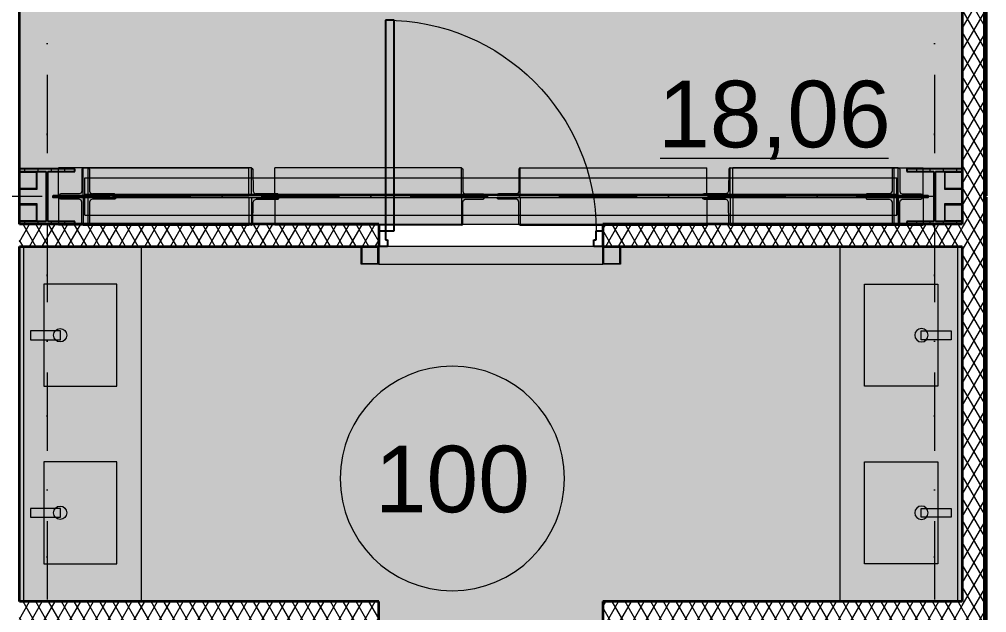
# Model space of a CAD drawing. Header units: millimetres. Extents: x -10605 to 104127, y -15987 to 52426.
# Drawn here: x 93875 to 98235, y 16125 to 18799 of the extents above; entities that cross this region are included whole.
import ezdxf
from ezdxf.enums import TextEntityAlignment as Align

# ---------------------------------------------------------------- set-up
doc = ezdxf.new("R2010")
doc.units = ezdxf.units.MM
doc.header["$MEASUREMENT"] = 0
doc.linetypes.add('Dot & Dashed', pattern=[670.277762, 352.777767, -176.388884, 0, -141.111112])
doc.linetypes.add('Крупный пунктир', pattern=[634.99999, 0, -634.99999])
for name, color, linetype in [('Двери Archicad', 7, 'Continuous'), ('Зоны', 7, 'Continuous'), ('Металлический каркас здания', 7, 'Continuous'), ('Оси', 7, 'Continuous'), ('Стены', 7, 'Continuous'), ('Фасадные панели', 7, 'Continuous')]:
    doc.layers.add(name, color=color, linetype=linetype)
for name, color, linetype, lineweight in [('Двери Archicad_Ном._пера__3', 7, 'Continuous', 0), ('Двери Archicad_Ном._пера__97', 7, 'Continuous', 35), ('Двери Archicad_Ном._пера__98', 7, 'Continuous', 25), ('Металлический каркас здания_Ном._пера__98', 7, 'Continuous', 25), ('Металлический каркас здания_Ном._пера__99', 7, 'Continuous', 15), ('Оси_Ном._пера__200', 7, 'Continuous', 0), ('Паспорта Зон Archicad_Ном._пера__100', 7, 'Continuous', 9), ('Сантехника_Ном._пера__100', 7, 'Continuous', 9), ('Стены _Ном._пера__97', 7, 'Continuous', 35), ('Фасадные панели_Ном._пера__200', 7, 'Continuous', 0), ('Фасадные панели_Ном._пера__97', 7, 'Continuous', 35)]:
    doc.layers.add(name, color=color, linetype=linetype, lineweight=lineweight)
for name, color, linetype, lineweight, true_color in [('Зоны_Ном._пера__2', 7, 'Continuous', 0, 0xc2747474), ('Зоны_Ном._пера__4', 7, 'Continuous', 20, 0xc2029d21), ('Металлический каркас здания_Ном._пера__51', 7, 'Continuous', 20, 0xc2002000), ('Металлический каркас здания_Ном._пера__53', 7, 'Continuous', 0, 0xc2006200)]:
    doc.layers.add(name, color=color, linetype=linetype, lineweight=lineweight, true_color=true_color)
doc.styles.add('РЎР“Р•РќР•Р\xa0РР\xa0_РЎРўРР›Р¬_1', font='arial.ttf')
pattern_1 = [(90, (0, 0), (-60, 0), [])]
pattern_2 = [(60, (0, 0), (-43.30127, 25), []), (120, (0, 0), (43.30127, 25), [])]

# ---------------------------------------------------------------- blocks, each defined once
blk = doc.blocks.new('Колонна SHS ГК 27')
at = {"layer": 'Металлический каркас здания_Ном._пера__99', "linetype": 'Continuous', "lineweight": 0, "true_color": 0xffffff}
h = blk.add_hatch(dxfattribs=at)
h.set_pattern_fill('Barabбs_tйglakц_бllу', style=0, pattern_type=2)
h.set_pattern_definition(pattern_1)
h.paths.add_polyline_path([(-40, -40), (40, -40), (40, 40), (-40, 40)])
h.paths.add_polyline_path([(-36.4, -36.4), (-36.4, 36.4), (36.4, 36.4), (36.4, -36.4)], flags=0)
at = {"layer": 'Металлический каркас здания_Ном._пера__99', "color": 7, "linetype": 'Continuous', "lineweight": 15}
for p, q in [((40, 40), (-40, 40)), ((-40, 40), (-40, -40)), ((-36.4, -36.4), (-36.4, 36.4)), ((-36.4, 36.4), (36.4, 36.4)), ((36.4, 36.4), (36.4, -36.4)), ((40, -40), (40, 40)), ((-40, -40), (40, -40)), ((36.4, -36.4), (-36.4, -36.4))]:
    blk.add_line(p, q, dxfattribs=at)
blk = doc.blocks.new('Труба Квадратного Сечения ГК SHS 27_5')
at = {"layer": 'Металлический каркас здания_Ном._пера__99', "color": 7, "linetype": 'Continuous', "lineweight": 15}
for p, q in [((505, 40), (0, 40)), ((0, 40), (0, 0)), ((0, 0), (0, -40)), ((1010, 40), (505, 40)), ((1010, 0), (1010, 40)), ((1010, -40), (1010, 0)), ((0, -40), (505, -40)), ((505, -40), (1010, -40))]:
    blk.add_line(p, q, dxfattribs=at)
blk = doc.blocks.new('СУ Ж_100_30', base_point=(94607.4, 17471.7))
at = {"layer": 'Зоны_Ном._пера__4', "linetype": 'Continuous', "lineweight": 0, "true_color": 0x002708}
blk.add_hatch(color=98, dxfattribs=at).paths.add_polyline_path([(93875, 16175), (95495, 16175), (95495, 16075), (93875, 16075), (93875, 11875), (98125, 11875), (98125, 16075), (96505, 16075), (96505, 16175), (98125, 16175), (98125, 17775), (93875, 17775)])
at = {"layer": 'Паспорта Зон Archicad_Ном._пера__100', "color": 7, "linetype": 'Continuous', "lineweight": 9}
blk.add_line((96604.2, 12040), (97633.7, 12040), dxfattribs=at)
for start, end in [(0, 180), (180, 0)]:
    blk.add_arc((95826.6, 16729.7), 505.7, start, end, dxfattribs=at)
at = {"layer": 'Паспорта Зон Archicad_Ном._пера__100', "color": 7, "lineweight": 9, "style": 'РЎР“Р•РќР•Р\xa0РР\xa0_РЎРўРР›Р¬_1'}
for tag, p in [('ROOM_NUMBER', (95826.6, 16727.2)), ('ROOM_AREA', (97118.9, 12239.4))]:
    blk.add_attdef(tag, text='', height=300, dxfattribs=at).set_placement(p, align=Align.MIDDLE_CENTER)
blk = doc.blocks.new('Тамбур_93_47', base_point=(96005.6, 20109.5))
at = {"layer": 'Зоны_Ном._пера__2', "linetype": 'Continuous', "lineweight": 0, "true_color": 0x1d1d1d}
blk.add_hatch(color=250, dxfattribs=at).paths.add_polyline_path([(93875, 17875), (98125, 17875), (98125, 22125), (93875, 22125)])
at = {"layer": 'Паспорта Зон Archicad_Ном._пера__100', "color": 7, "linetype": 'Continuous', "lineweight": 9}
blk.add_line((96763.4, 18172.5), (97793, 18172.5), dxfattribs=at)
for start, end in [(0, 180), (180, 0)]:
    blk.add_arc((95551.8, 20109.5), 505.7, start, end, dxfattribs=at)
at = {"layer": 'Паспорта Зон Archicad_Ном._пера__100', "color": 7, "lineweight": 9, "style": 'РЎР“Р•РќР•Р\xa0РР\xa0_РЎРўРР›Р¬_1'}
for tag, p in [('ROOM_NUMBER', (95551.8, 20106.9)), ('ROOM_AREA', (97278.2, 18371.9))]:
    blk.add_attdef(tag, text='', height=300, dxfattribs=at).set_placement(p, align=Align.MIDDLE_CENTER)
blk = doc.blocks.new('Перекрытие_65', base_point=(97719.2, 18004))
at = {"layer": 'Металлический каркас здания_Ном._пера__98', "color": 7, "linetype": 'Continuous', "lineweight": 25, "flags": 128}
blk.add_lwpolyline([(97719.2, 18004), (97969.2, 18004), (97969.2, 17996), (97719.2, 17996)], close=True, dxfattribs=at)
blk = doc.blocks.new('Перекрытие_66', base_point=(94028, 18004))
at = {"layer": 'Металлический каркас здания_Ном._пера__98', "color": 7, "linetype": 'Continuous', "lineweight": 25, "flags": 128}
blk.add_lwpolyline([(94028, 18004), (94278, 18004), (94278, 17996), (94028, 17996)], close=True, dxfattribs=at)
blk = doc.blocks.new('Стена_18', base_point=(93825, 28175))
at = {"layer": 'Стены _Ном._пера__97', "color": 7, "linetype": 'Continuous', "lineweight": 35, "flags": 128}
for points in [[(93875, 17875), (93875, 18850)], [(93875, 16175), (93875, 17775)]]:
    blk.add_lwpolyline(points, dxfattribs=at)
blk = doc.blocks.new('Однопольная Дверь 27')
at = {"layer": 'Двери Archicad_Ном._пера__3', "color": 7, "linetype": 'Continuous', "lineweight": 0}
blk.add_arc((475, 0), 950, 90, 180, dxfattribs=at)
at = {"layer": 'Двери Archicad_Ном._пера__97', "color": 7, "linetype": 'Continuous', "lineweight": 35}
for p, q in [((-505, 30), (-505, 0)), ((-505, 0), (-505, -70)), ((-505, 0), (-505, -70)), ((505, 30), (505, 0)), ((505, 0), (505, -70)), ((505, 0), (505, -70))]:
    blk.add_line(p, q, dxfattribs=at)
at = {"layer": 'Двери Archicad_Ном._пера__98', "color": 7, "linetype": 'Continuous', "lineweight": 25}
for p, q in [((435, 0), (435, 950)), ((435, 950), (475, 950)), ((475, 950), (475, 0)), ((-475, 0), (-505, 0)), ((-505, 0), (-505, -70)), ((-475, -40), (-475, 0)), ((475, 0), (435, 0)), ((505, 0), (475, 0)), ((475, 0), (475, -40)), ((505, -70), (505, 0)), ((-465, -40), (-475, -40)), ((-465, -70), (-465, -40)), ((475, -40), (465, -40)), ((465, -40), (465, -70)), ((-505, -70), (-465, -70)), ((465, -70), (505, -70))]:
    blk.add_line(p, q, dxfattribs=at)
blk = doc.blocks.new('Стена_20', base_point=(98125, 17825))
at = {"layer": 'Стены', "linetype": 'Continuous', "lineweight": 0, "true_color": 0x000000}
h = blk.add_hatch(dxfattribs=at)
h.set_pattern_fill('Batt_Insulation__3_', color=18, style=0, pattern_type=2)
h.set_pattern_definition(pattern_2)
h.paths.add_polyline_path([(93875, 17875), (93875, 17775), (95495, 17775), (95495, 17875)])
h = blk.add_hatch(dxfattribs=at)
h.set_pattern_fill('Batt_Insulation__3_', color=18, style=0, pattern_type=2)
h.set_pattern_definition(pattern_2)
h.paths.add_polyline_path([(98125, 17875), (96505, 17875), (96505, 17775), (98125, 17775)])
at = {"layer": 'Стены _Ном._пера__97', "color": 7, "linetype": 'Continuous', "lineweight": 35}
for p, q in [((95495, 17875), (95495, 17845)), ((95495, 17845), (95495, 17775)), ((96505, 17875), (96505, 17845)), ((96505, 17845), (96505, 17775))]:
    blk.add_line(p, q, dxfattribs=at)
at = {"layer": 'Стены _Ном._пера__97', "color": 7, "linetype": 'Continuous', "lineweight": 35, "flags": 128}
for points in [[(95495, 17875), (93875, 17875)], [(98125, 17875), (96505, 17875)], [(93875, 17775), (95495, 17775)], [(96505, 17775), (98125, 17775)]]:
    blk.add_lwpolyline(points, dxfattribs=at)
at = {"layer": 'Двери Archicad', "color": 7, "linetype": 'Continuous', "lineweight": 50, "xscale": -1, "zscale": 1000}
blk.add_blockref('Однопольная Дверь 27', (96000, 17845), dxfattribs=at)
blk = doc.blocks.new('Стена_139', base_point=(95495, 16125))
at = {"layer": 'Стены', "linetype": 'Continuous', "lineweight": 0, "true_color": 0x000000}
h = blk.add_hatch(dxfattribs=at)
h.set_pattern_fill('Batt_Insulation__3_', color=18, style=0, pattern_type=2)
h.set_pattern_definition(pattern_2)
h.paths.add_polyline_path([(95495, 16175), (93875, 16175), (93875, 16075), (95495, 16075)])
at = {"layer": 'Стены _Ном._пера__97', "color": 7, "linetype": 'Continuous', "lineweight": 35, "flags": 128}
for points in [[(95495, 16175), (93875, 16175)], [(95495, 16075), (95495, 16175)], [(93875, 16075), (95495, 16075)]]:
    blk.add_lwpolyline(points, dxfattribs=at)
blk = doc.blocks.new('Стена_140', base_point=(98125, 16125))
at = {"layer": 'Стены', "linetype": 'Continuous', "lineweight": 0, "true_color": 0x000000}
h = blk.add_hatch(dxfattribs=at)
h.set_pattern_fill('Batt_Insulation__3_', color=18, style=0, pattern_type=2)
h.set_pattern_definition(pattern_2)
h.paths.add_polyline_path([(98125, 16175), (96505, 16175), (96505, 16075), (98125, 16075)])
at = {"layer": 'Стены _Ном._пера__97', "color": 7, "linetype": 'Continuous', "lineweight": 35, "flags": 128}
for points in [[(98125, 16175), (96505, 16175)], [(96505, 16175), (96505, 16075)], [(96505, 16075), (98125, 16075)]]:
    blk.add_lwpolyline(points, dxfattribs=at)
blk = doc.blocks.new('Стена_297', base_point=(98225, 17997.5))
at = {"layer": 'Фасадные панели_Ном._пера__200', "color": 7, "linetype": 'Continuous', "lineweight": 0, "flags": 128}
for points in [[(98225, 17997.5), (98225, 12002.5)], [(98235, 17997.5), (98225, 17997.5)], [(98235, 12002.5), (98235, 17997.5)], [(98225, 12002.5), (98235, 12002.5)]]:
    blk.add_lwpolyline(points, dxfattribs=at)
blk = doc.blocks.new('Стена_298', base_point=(98225, 17997.5))
at = {"layer": 'Фасадные панели', "linetype": 'Continuous', "lineweight": 0, "true_color": 0xffffff}
blk.add_hatch(color=7, dxfattribs=at).paths.add_polyline_path([(98225, 17997.5), (98225, 12002.5), (98235, 12002.5), (98235, 17997.5)])
at = {"layer": 'Фасадные панели_Ном._пера__97', "color": 7, "linetype": 'Continuous', "lineweight": 35, "flags": 128}
for points in [[(98225, 17997.5), (98225, 12002.5)], [(98235, 17997.5), (98225, 17997.5)], [(98235, 12002.5), (98235, 17997.5)], [(98225, 12002.5), (98235, 12002.5)]]:
    blk.add_lwpolyline(points, dxfattribs=at)
blk = doc.blocks.new('Стена_305', base_point=(98225, 18002.5))
at = {"layer": 'Фасадные панели', "linetype": 'Continuous', "lineweight": 0, "true_color": 0xffffff}
blk.add_hatch(color=7, dxfattribs=at).paths.add_polyline_path([(98235, 18002.5), (98235, 18850), (98225, 18850), (98225, 18002.5)])
at = {"layer": 'Фасадные панели_Ном._пера__97', "color": 7, "linetype": 'Continuous', "lineweight": 35, "flags": 128}
for points in [[(98235, 18850), (98225, 18850)], [(98225, 18850), (98225, 18002.5)], [(98235, 18002.5), (98235, 18850)], [(98225, 18002.5), (98235, 18002.5)]]:
    blk.add_lwpolyline(points, dxfattribs=at)
blk = doc.blocks.new('Стена_306', base_point=(98225, 18002.5))
at = {"layer": 'Фасадные панели_Ном._пера__200', "color": 7, "linetype": 'Continuous', "lineweight": 0, "flags": 128}
for points in [[(98235, 18850), (98225, 18850)], [(98225, 18850), (98225, 18002.5)], [(98235, 18002.5), (98235, 18850)], [(98225, 18002.5), (98235, 18002.5)]]:
    blk.add_lwpolyline(points, dxfattribs=at)
blk = doc.blocks.new('Колонна Универсальная 27')
at = {"layer": 'Металлический каркас здания_Ном._пера__98', "linetype": 'Continuous', "lineweight": 0, "true_color": 0xffffff}
h = blk.add_hatch(dxfattribs=at)
h.set_pattern_fill('Barabбs_tйglakц_бllу', style=0, pattern_type=2)
h.set_pattern_definition(pattern_1)
h.paths.add_polyline_path([(-125, -125), (125, -125), (125, -113), (4, -113), (4, 113), (125, 113), (125, 125), (-125, 125), (-125, 113), (-4, 113), (-4, -113), (-125, -113)])
at = {"layer": 'Металлический каркас здания_Ном._пера__98', "color": 7, "linetype": 'Continuous', "lineweight": 25}
for p, q in [((125, 125), (-125, 125)), ((-125, 125), (-125, 113)), ((-125, 113), (-4, 113)), ((-4, 113), (-4, -113)), ((4, -113), (4, 113)), ((4, 113), (125, 113)), ((125, 113), (125, 125)), ((-4, -113), (-125, -113)), ((-125, -113), (-125, -125)), ((-125, -125), (125, -125)), ((125, -113), (4, -113)), ((125, -125), (125, -113))]:
    blk.add_line(p, q, dxfattribs=at)
blk = doc.blocks.new('Панель с Несколькими Умывальниками 27')
at = {"layer": 'Сантехника_Ном._пера__100', "color": 7, "linetype": 'Continuous', "lineweight": 9}
for p, q in [((-800, 0), (800, 0)), ((-800, -550), (-800, 0)), ((800, -550), (800, 0)), ((-800, -20), (800, -20)), ((-170, -110), (-630, -110)), ((-630, -110), (-630, -440)), ((-170, -440), (-170, -110)), ((630, -110), (170, -110)), ((170, -110), (170, -440)), ((630, -440), (630, -110)), ((-630, -440), (-170, -440)), ((170, -440), (630, -440)), ((-800, -550), (800, -550))]:
    blk.add_line(p, q, dxfattribs=at)
at = {"layer": 'Сантехника_Ном._пера__100', "color": 7, "linetype": 'Continuous', "lineweight": 9, "flags": 128}
for points in [[(-420, -185), (-380, -185), (-380, -50), (-420, -50)], [(380, -185), (420, -185), (420, -50), (380, -50)]]:
    blk.add_lwpolyline(points, close=True, dxfattribs=at)
at = {"layer": 'Сантехника_Ном._пера__100', "color": 7, "linetype": 'Continuous', "lineweight": 9}
for centre in [(-400, -183.90845), (400, -183.90845)]:
    blk.add_circle(centre, 30, dxfattribs=at)
blk = doc.blocks.new('Стандартный Маркер Сетки')
at = {"layer": 'Оси_Ном._пера__200', "color": 7, "linetype": 'Dot & Dashed', "lineweight": 0}
for q in [(107805.4, 0), (0, 0)]:
    blk.add_line((0, 0), q, dxfattribs=at)
at = {"layer": 'Оси_Ном._пера__200', "color": 7, "lineweight": 0, "style": 'РЎР“Р•РќР•Р\xa0РР\xa0_РЎРўРР›Р¬_1'}
blk.add_attdef('AC_MarkerText_1', text='', height=300, dxfattribs=at).set_placement((108205.4, 150), align=Align.TOP_CENTER)
blk = doc.blocks.new('Двутавp К 26020-83 27_4')
at = {"layer": 'Металлический каркас здания_Ном._пера__98', "color": 7, "linetype": 'Крупный пунктир', "lineweight": 25}
blk.add_line((0, 0), (39750, 0), dxfattribs=at)
blk = doc.blocks.new('Морф_351')
at = {"layer": 'Металлический каркас здания_Ном._пера__99', "color": 7, "linetype": 'Continuous', "lineweight": 15, "flags": 128}
for points in [[(94170.3, 18082.4), (94170.3, 18083.9), (94170.3, 18084)], [(94170.3, 18084), (97830.2, 18084)], [(94170.3, 18008.5), (94170.3, 18020.9), (94170.3, 18078.5), (94170.3, 18082.4)], [(94170.3, 18013.2), (94170.3, 18020.9), (94170.3, 18082)], [(97830.2, 18082.4), (97830.2, 18084)], [(97830.2, 18013.2), (97830.2, 18021), (97830.2, 18078.5), (97830.2, 18082.4)], [(94170.3, 18010), (94170.3, 18013.2)], [(97830.2, 18010), (94170.3, 18010)], [(94170.3, 18008.4), (94170.3, 18010)], [(94170.3, 18010), (94170.3, 18004.4)], [(94170.3, 18004), (94170.3, 18004.4), (94170.3, 18008.4)], [(97830.2, 18010), (97830.2, 18013.2)], [(97830.2, 18008.4), (97830.2, 18010)], [(97830.2, 18004), (97830.2, 18004.5), (97830.2, 18008.4)], [(97830.2, 18004), (94170.3, 18004)]]:
    blk.add_lwpolyline(points, dxfattribs=at)
blk = doc.blocks.new('Морф_352')
at = {"layer": 'Металлический каркас здания_Ном._пера__99', "color": 7, "linetype": 'Continuous', "lineweight": 15, "flags": 128}
for points in [[(96127.6, 18127.1), (96126, 18122.5), (96126, 18025), (96122.8, 18015.8)], [(96132.6, 18129), (96131.4, 18129), (96127.6, 18127.1)], [(96132.6, 18004), (96132.6, 18129)], [(96132.6, 18129), (96973.2, 18129)], [(96973.2, 18004), (96973.2, 18129)], [(96030.7, 18010.1), (96029.1, 18005.5), (96029.1, 18004)], [(96122.8, 18015.8), (96115.2, 18012), (96034.5, 18012), (96030.7, 18010.1)], [(96029.1, 18004), (96132.6, 18004)], [(96132.6, 18004), (96973.2, 18004)]]:
    blk.add_lwpolyline(points, dxfattribs=at)
blk = doc.blocks.new('Морф_353')
at = {"layer": 'Металлический каркас здания_Ном._пера__99', "color": 7, "linetype": 'Continuous', "lineweight": 15, "flags": 128}
for points in [[(97090.2, 18004), (97090.2, 18129)], [(97836.7, 18129), (97090.2, 18129)], [(97836.7, 18129), (97838, 18129), (97841.9, 18127.1)], [(97836.7, 18004), (97836.7, 18129)], [(97841.9, 18127.1), (97843.6, 18122.5), (97843.6, 18025), (97846.8, 18015.8)], [(97846.8, 18015.8), (97854.7, 18012), (97938.3, 18012), (97942.3, 18010.1)], [(97942.3, 18010.1), (97943.9, 18005.5), (97943.9, 18004)], [(97836.7, 18004), (97090.2, 18004)], [(97943.9, 18004), (97836.7, 18004)]]:
    blk.add_lwpolyline(points, dxfattribs=at)
blk = doc.blocks.new('Морф_354')
at = {"layer": 'Металлический каркас здания_Ном._пера__53', "linetype": 'Continuous', "lineweight": 0, "true_color": 0x006200}
blk.add_hatch(color=98, dxfattribs=at).paths.add_polyline_path([(97816.6, 18004), (97816.6, 18129), (97815.3, 18129), (97815.1, 18129), (97814.6, 18128.7), (97810.7, 18127.1), (97810.4, 18126.4), (97808.8, 18122.5), (97808.8, 18039.8), (97808.5, 18025), (97805.2, 18017.2), (97804.6, 18015.8), (97803.1, 18015.2), (97795.2, 18012), (97711.7, 18012), (97696.1, 18012), (97695.4, 18011.7), (97691.4, 18010.1), (97691.4, 18009.4), (97689.7, 18005.5), (97689.8, 18005.3), (97689.8, 18004)])
at = {"layer": 'Металлический каркас здания_Ном._пера__51', "color": 98, "linetype": 'Continuous', "lineweight": 20, "true_color": 0x002000}
for p, q in [((97816.6, 18129), (97816.6, 18004)), ((97816.6, 18004), (97689.8, 18004))]:
    blk.add_line(p, q, dxfattribs=at)
at = {"layer": 'Металлический каркас здания_Ном._пера__51', "color": 98, "linetype": 'Continuous', "lineweight": 20, "true_color": 0x002000, "flags": 128}
for points in [[(97810.7, 18127.1), (97810.4, 18126.4), (97808.8, 18122.5), (97808.8, 18039.8), (97808.5, 18025), (97805.2, 18017.2), (97804.6, 18015.8)], [(97816.6, 18129), (97815.3, 18129), (97815.1, 18129), (97814.6, 18128.7), (97810.7, 18127.1)], [(97691.4, 18010.1), (97691.4, 18009.4), (97689.7, 18005.5)], [(97804.6, 18015.8), (97803.1, 18015.2), (97795.2, 18012), (97711.7, 18012), (97696.1, 18012), (97695.4, 18011.7), (97691.4, 18010.1)], [(97689.7, 18005.5), (97689.8, 18005.3), (97689.8, 18004)]]:
    blk.add_lwpolyline(points, dxfattribs=at)
at = {"layer": 'Металлический каркас здания_Ном._пера__99', "color": 7, "linetype": 'Continuous', "lineweight": 15, "flags": 128}
for points in [[(97074.9, 18127.1), (97072.9, 18122.5), (97071.1, 18024.9), (97067.2, 18015.8)], [(97078.8, 18129), (97077.8, 18128.9), (97074.9, 18127.1)], [(97078.8, 18004), (97078.8, 18129)], [(97078.8, 18129), (97816.6, 18129)], [(97816.6, 18129), (97948.8, 18129)], [(97948.8, 18004), (97948.8, 18129)], [(96955.6, 18010.1), (96955.2, 18005.4), (96955.6, 18004)], [(97067.2, 18015.8), (97058, 18011.9), (96960.2, 18012), (96955.6, 18010.1)], [(96960.2, 18012), (97058.2, 18012)], [(97696.1, 18012), (97795.3, 18012)], [(96955.6, 18004), (97078.8, 18004)], [(97078.8, 18004), (97816.6, 18004)], [(97816.6, 18004), (97948.8, 18004)]]:
    blk.add_lwpolyline(points, dxfattribs=at)
blk = doc.blocks.new('Морф_355')
at = {"layer": 'Металлический каркас здания_Ном._пера__99', "color": 7, "linetype": 'Continuous', "lineweight": 15, "flags": 128}
for points in [[(96029.1, 17996), (96132.6, 17996)], [(96030.7, 17989.9), (96029.1, 17994.5), (96029.1, 17996)], [(96122.8, 17984.2), (96115.2, 17988), (96034.5, 17988), (96030.7, 17989.9)], [(96127.6, 17872.9), (96126, 17877.5), (96126, 17975), (96122.8, 17984.2)], [(96132.6, 17996), (96973.2, 17996)], [(96132.6, 17996), (96132.6, 17871)], [(96973.2, 17996), (96973.2, 17871)], [(96132.6, 17871), (96131.4, 17871), (96127.6, 17872.9)], [(96132.6, 17871), (96973.2, 17871)]]:
    blk.add_lwpolyline(points, dxfattribs=at)
blk = doc.blocks.new('Морф_356')
at = {"layer": 'Металлический каркас здания_Ном._пера__99', "color": 7, "linetype": 'Continuous', "lineweight": 15, "flags": 128}
for points in [[(97836.7, 17996), (97090.2, 17996)], [(97090.2, 17996), (97090.2, 17871)], [(97943.9, 17996), (97836.7, 17996)], [(97836.7, 17996), (97836.7, 17871)], [(97841.9, 17872.9), (97843.6, 17877.5), (97843.6, 17975), (97846.8, 17984.2)], [(97846.8, 17984.2), (97854.7, 17988), (97938.3, 17988), (97942.3, 17989.9)], [(97942.3, 17989.9), (97943.9, 17994.5), (97943.9, 17996)], [(97836.7, 17871), (97090.2, 17871)], [(97836.7, 17871), (97838, 17871), (97841.9, 17872.9)]]:
    blk.add_lwpolyline(points, dxfattribs=at)
blk = doc.blocks.new('Морф_357')
at = {"layer": 'Металлический каркас здания_Ном._пера__53', "linetype": 'Continuous', "lineweight": 0, "true_color": 0x006200}
blk.add_hatch(color=98, dxfattribs=at).paths.add_polyline_path([(97816.6, 17996), (97689.8, 17996), (97689.8, 17994.7), (97689.7, 17994.5), (97691.4, 17990.6), (97691.4, 17989.9), (97695.4, 17988.3), (97696.1, 17988), (97711.7, 17988), (97795.2, 17988), (97803.1, 17984.8), (97804.6, 17984.2), (97805.2, 17982.8), (97808.5, 17975), (97808.8, 17960.2), (97808.8, 17877.5), (97810.4, 17873.6), (97810.7, 17872.9), (97814.6, 17871.3), (97815.1, 17871), (97815.3, 17871), (97816.6, 17871)])
at = {"layer": 'Металлический каркас здания_Ном._пера__51', "color": 98, "linetype": 'Continuous', "lineweight": 20, "true_color": 0x002000}
for q in [(97689.8, 17996), (97816.6, 17871)]:
    blk.add_line((97816.6, 17996), q, dxfattribs=at)
at = {"layer": 'Металлический каркас здания_Ном._пера__51', "color": 98, "linetype": 'Continuous', "lineweight": 20, "true_color": 0x002000, "flags": 128}
for points in [[(97689.8, 17996), (97689.8, 17994.7), (97689.7, 17994.5)], [(97689.7, 17994.5), (97691.4, 17990.6), (97691.4, 17989.9)], [(97691.4, 17989.9), (97695.4, 17988.3), (97696.1, 17988), (97711.7, 17988), (97795.2, 17988), (97803.1, 17984.8), (97804.6, 17984.2)], [(97804.6, 17984.2), (97805.2, 17982.8), (97808.5, 17975), (97808.8, 17960.2), (97808.8, 17877.5), (97810.4, 17873.6), (97810.7, 17872.9)], [(97810.7, 17872.9), (97814.6, 17871.3), (97815.1, 17871), (97815.3, 17871), (97816.6, 17871)]]:
    blk.add_lwpolyline(points, dxfattribs=at)
at = {"layer": 'Металлический каркас здания_Ном._пера__99', "color": 7, "linetype": 'Continuous', "lineweight": 15, "flags": 128}
for points in [[(96955.6, 17989.9), (96955.2, 17994.6), (96955.6, 17996)], [(96955.6, 17996), (97078.8, 17996)], [(97067.2, 17984.2), (97058, 17988.1), (96960.2, 17988), (96955.6, 17989.9)], [(96960.2, 17988), (97058.2, 17988)], [(97074.9, 17872.9), (97072.9, 17877.5), (97071.1, 17975.1), (97067.2, 17984.2)], [(97078.8, 17996), (97816.6, 17996)], [(97078.8, 17996), (97078.8, 17871)], [(97696.1, 17988), (97795.3, 17988)], [(97816.6, 17996), (97948.8, 17996)], [(97948.8, 17996), (97948.8, 17871)], [(97078.8, 17871), (97077.8, 17871.1), (97074.9, 17872.9)], [(97078.8, 17871), (97816.6, 17871)], [(97816.6, 17871), (97948.8, 17871)]]:
    blk.add_lwpolyline(points, dxfattribs=at)
blk = doc.blocks.new('Морф_358')
at = {"layer": 'Металлический каркас здания_Ном._пера__99', "color": 7, "linetype": 'Continuous', "lineweight": 15, "flags": 128}
for points in [[(95026.8, 18004), (95026.8, 18129)], [(95867.4, 18129), (95026.8, 18129)], [(95867.4, 18004), (95867.4, 18129)], [(95867.4, 18129), (95868.6, 18129), (95872.4, 18127.1)], [(95872.4, 18127.1), (95874, 18122.5), (95874, 18025), (95877.2, 18015.8)], [(95877.2, 18015.8), (95884.8, 18012), (95965.5, 18012), (95969.3, 18010.1)], [(95969.3, 18010.1), (95970.9, 18005.5), (95970.9, 18004)], [(95867.4, 18004), (95026.8, 18004)], [(95970.9, 18004), (95867.4, 18004)]]:
    blk.add_lwpolyline(points, dxfattribs=at)
blk = doc.blocks.new('Морф_359')
at = {"layer": 'Металлический каркас здания_Ном._пера__99', "color": 7, "linetype": 'Continuous', "lineweight": 15, "flags": 128}
for points in [[(94158.1, 18127.1), (94156.4, 18122.5), (94156.4, 18025), (94153.2, 18015.8)], [(94163.3, 18129), (94162, 18129), (94158.1, 18127.1)], [(94163.3, 18004), (94163.3, 18129)], [(94163.3, 18129), (94909.8, 18129)], [(94909.8, 18004), (94909.8, 18129)], [(94057.7, 18010.1), (94056.1, 18005.5), (94056.1, 18004)], [(94153.2, 18015.8), (94145.3, 18012), (94061.7, 18012), (94057.7, 18010.1)], [(94056.1, 18004), (94163.3, 18004)], [(94163.3, 18004), (94909.8, 18004)]]:
    blk.add_lwpolyline(points, dxfattribs=at)
blk = doc.blocks.new('Морф_360')
at = {"layer": 'Металлический каркас здания_Ном._пера__53', "linetype": 'Continuous', "lineweight": 0, "true_color": 0x006200}
blk.add_hatch(color=98, dxfattribs=at).paths.add_polyline_path([(94183.4, 18004), (94310.2, 18004), (94310.2, 18005.3), (94310.3, 18005.5), (94308.6, 18009.4), (94308.6, 18010.1), (94304.6, 18011.7), (94303.9, 18012), (94288.3, 18012), (94204.8, 18012), (94196.9, 18015.2), (94195.4, 18015.8), (94194.8, 18017.2), (94191.5, 18025), (94191.2, 18039.9), (94191.2, 18122.5), (94189.6, 18126.4), (94189.3, 18127.1), (94185.4, 18128.7), (94184.9, 18129), (94184.7, 18129), (94183.4, 18129)])
at = {"layer": 'Металлический каркас здания_Ном._пера__51', "color": 98, "linetype": 'Continuous', "lineweight": 20, "true_color": 0x002000}
for p in [(94183.4, 18129), (94310.2, 18004)]:
    blk.add_line(p, (94183.4, 18004), dxfattribs=at)
at = {"layer": 'Металлический каркас здания_Ном._пера__51', "color": 98, "linetype": 'Continuous', "lineweight": 20, "true_color": 0x002000, "flags": 128}
for points in [[(94189.3, 18127.1), (94185.4, 18128.7), (94184.9, 18129), (94184.7, 18129), (94183.4, 18129)], [(94189.3, 18127.1), (94189.6, 18126.4), (94191.2, 18122.5), (94191.2, 18039.9), (94191.5, 18025), (94194.8, 18017.2), (94195.4, 18015.8)], [(94195.4, 18015.8), (94196.9, 18015.2), (94204.8, 18012), (94288.3, 18012), (94303.9, 18012), (94304.6, 18011.7), (94308.6, 18010.1)], [(94308.6, 18010.1), (94308.6, 18009.4), (94310.3, 18005.5)], [(94310.3, 18005.5), (94310.2, 18005.3), (94310.2, 18004)]]:
    blk.add_lwpolyline(points, dxfattribs=at)
at = {"layer": 'Металлический каркас здания_Ном._пера__99', "color": 7, "linetype": 'Continuous', "lineweight": 15, "flags": 128}
for points in [[(94051.2, 18004), (94051.2, 18129)], [(94183.4, 18129), (94051.2, 18129)], [(94921.2, 18129), (94183.4, 18129)], [(94921.2, 18004), (94921.2, 18129)], [(94921.2, 18129), (94922.2, 18128.9), (94925.1, 18127.1)], [(94925.1, 18127.1), (94927.1, 18122.5), (94928.9, 18024.9), (94932.8, 18015.8)], [(94303.9, 18012), (94204.7, 18012)], [(94932.8, 18015.8), (94942, 18011.9), (95039.8, 18012), (95044.4, 18010.1)], [(95039.8, 18012), (94941.8, 18012)], [(95044.4, 18010.1), (95044.8, 18005.4), (95044.4, 18004)], [(94183.4, 18004), (94051.2, 18004)], [(94921.2, 18004), (94183.4, 18004)], [(95044.4, 18004), (94921.2, 18004)]]:
    blk.add_lwpolyline(points, dxfattribs=at)
blk = doc.blocks.new('Морф_361')
at = {"layer": 'Металлический каркас здания_Ном._пера__99', "color": 7, "linetype": 'Continuous', "lineweight": 15, "flags": 128}
for points in [[(95867.4, 17996), (95026.8, 17996)], [(95026.8, 17996), (95026.8, 17871)], [(95867.4, 17996), (95867.4, 17871)], [(95970.9, 17996), (95867.4, 17996)], [(95872.4, 17872.9), (95874, 17877.5), (95874, 17975), (95877.2, 17984.2)], [(95877.2, 17984.2), (95884.8, 17988), (95965.5, 17988), (95969.3, 17989.9)], [(95969.3, 17989.9), (95970.9, 17994.5), (95970.9, 17996)], [(95867.4, 17871), (95026.8, 17871)], [(95867.4, 17871), (95868.6, 17871), (95872.4, 17872.9)]]:
    blk.add_lwpolyline(points, dxfattribs=at)
blk = doc.blocks.new('Морф_362')
at = {"layer": 'Металлический каркас здания_Ном._пера__99', "color": 7, "linetype": 'Continuous', "lineweight": 15, "flags": 128}
for points in [[(94057.7, 17989.9), (94056.1, 17994.5), (94056.1, 17996)], [(94056.1, 17996), (94163.3, 17996)], [(94153.2, 17984.2), (94145.3, 17988), (94061.7, 17988), (94057.7, 17989.9)], [(94158.1, 17872.9), (94156.4, 17877.5), (94156.4, 17975), (94153.2, 17984.2)], [(94163.3, 17996), (94909.8, 17996)], [(94163.3, 17996), (94163.3, 17871)], [(94909.8, 17996), (94909.8, 17871)], [(94163.3, 17871), (94162, 17871), (94158.1, 17872.9)], [(94163.3, 17871), (94909.8, 17871)]]:
    blk.add_lwpolyline(points, dxfattribs=at)
blk = doc.blocks.new('Морф_363')
at = {"layer": 'Металлический каркас здания_Ном._пера__53', "linetype": 'Continuous', "lineweight": 0, "true_color": 0x006200}
blk.add_hatch(color=98, dxfattribs=at).paths.add_polyline_path([(94183.4, 17996), (94183.4, 17871), (94184.7, 17871), (94184.9, 17871), (94185.4, 17871.3), (94189.3, 17872.9), (94189.6, 17873.6), (94191.2, 17877.5), (94191.2, 17960.2), (94191.5, 17975), (94194.8, 17982.8), (94195.4, 17984.2), (94196.9, 17984.8), (94204.8, 17988), (94288.3, 17988), (94303.9, 17988), (94304.6, 17988.3), (94308.6, 17989.9), (94308.6, 17990.6), (94310.3, 17994.5), (94310.2, 17994.7), (94310.2, 17996)])
at = {"layer": 'Металлический каркас здания_Ном._пера__51', "color": 98, "linetype": 'Continuous', "lineweight": 20, "true_color": 0x002000}
for p, q in [((94183.4, 17996), (94183.4, 17871)), ((94310.2, 17996), (94183.4, 17996))]:
    blk.add_line(p, q, dxfattribs=at)
at = {"layer": 'Металлический каркас здания_Ном._пера__51', "color": 98, "linetype": 'Continuous', "lineweight": 20, "true_color": 0x002000, "flags": 128}
for points in [[(94195.4, 17984.2), (94194.8, 17982.8), (94191.5, 17975), (94191.2, 17960.2), (94191.2, 17877.5), (94189.6, 17873.6), (94189.3, 17872.9)], [(94308.6, 17989.9), (94304.6, 17988.3), (94303.9, 17988), (94288.3, 17988), (94204.8, 17988), (94196.9, 17984.8), (94195.4, 17984.2)], [(94310.3, 17994.5), (94308.6, 17990.6), (94308.6, 17989.9)], [(94310.2, 17996), (94310.2, 17994.7), (94310.3, 17994.5)], [(94189.3, 17872.9), (94185.4, 17871.3), (94184.9, 17871), (94184.7, 17871), (94183.4, 17871)]]:
    blk.add_lwpolyline(points, dxfattribs=at)
at = {"layer": 'Металлический каркас здания_Ном._пера__99', "color": 7, "linetype": 'Continuous', "lineweight": 15, "flags": 128}
for points in [[(94183.4, 17996), (94051.2, 17996)], [(94051.2, 17996), (94051.2, 17871)], [(94921.2, 17996), (94183.4, 17996)], [(94303.9, 17988), (94204.7, 17988)], [(94921.2, 17996), (94921.2, 17871)], [(95044.4, 17996), (94921.2, 17996)], [(94925.1, 17872.9), (94927.1, 17877.5), (94928.9, 17975.1), (94932.8, 17984.2)], [(94932.8, 17984.2), (94942, 17988.1), (95039.8, 17988), (95044.4, 17989.9)], [(95039.8, 17988), (94941.8, 17988)], [(95044.4, 17989.9), (95044.8, 17994.6), (95044.4, 17996)], [(94183.4, 17871), (94051.2, 17871)], [(94921.2, 17871), (94183.4, 17871)], [(94921.2, 17871), (94922.2, 17871.1), (94925.1, 17872.9)]]:
    blk.add_lwpolyline(points, dxfattribs=at)
blk = doc.blocks.new('Морф_364')
at = {"layer": 'Металлический каркас здания_Ном._пера__99', "color": 7, "linetype": 'Continuous', "lineweight": 15, "flags": 128}
for points in [[(94170.3, 17916), (94170.3, 17996)], [(94170.3, 17996), (97830.2, 17996)], [(97830.2, 17996), (97830.3, 17979.1), (97830.2, 17916)], [(97830.2, 17916), (97830.2, 17996)], [(97830.2, 17996), (97830.3, 17995.6)], [(97830.2, 17991.5), (97830.3, 17995.6)], [(94170.3, 17916), (97830.2, 17916)], [(97830.2, 17918), (97830.2, 17916.1)], [(97830.2, 17916.1), (97830.2, 17916)]]:
    blk.add_lwpolyline(points, dxfattribs=at)
blk = doc.blocks.new('Стена_414', base_point=(98125, 40125))
at = {"layer": 'Стены', "linetype": 'Continuous', "lineweight": 0, "true_color": 0x000000}
h = blk.add_hatch(dxfattribs=at)
h.set_pattern_fill('Batt_Insulation__3_', color=18, style=0, pattern_type=2)
h.set_pattern_definition(pattern_2)
h.paths.add_polyline_path([(98125, -125), (98225, -125), (98225, 18850), (98125, 18850)])
at = {"layer": 'Стены _Ном._пера__97', "color": 7, "linetype": 'Continuous', "lineweight": 35, "flags": 128}
for points in [[(98125, 18850), (98125, 17875)], [(98225, -125), (98225, 18850)], [(98125, 17775), (98125, 16175)]]:
    blk.add_lwpolyline(points, dxfattribs=at)
blk = doc.blocks.new('Стандартный Маркер Сетки_4')
at = {"layer": 'Оси_Ном._пера__200', "color": 7, "linetype": 'Dot & Dashed', "lineweight": 0}
blk.add_line((0, 0), (55187, 0), dxfattribs=at)
at = {"layer": 'Оси_Ном._пера__200', "color": 7, "lineweight": 0, "style": 'РЎР“Р•РќР•Р\xa0РР\xa0_РЎРўРР›Р¬_1'}
blk.add_attdef('AC_MarkerText_1', text='', height=300, rotation=90, dxfattribs=at).set_placement((55368.5, -68.6), align=Align.TOP_CENTER)

msp = doc.modelspace()

# ---------------------------------------------------------------- linework, layer by layer
at = {"layer": 'Зоны_Ном._пера__2', "color": 8, "linetype": 'Continuous', "lineweight": 0, "true_color": 0x747474, "flags": 128}
msp.add_lwpolyline([(93875, 17875), (98125.00021, 17875), (98125.00021, 22125.00005), (93875, 22125.00005)], close=True, dxfattribs=at)
at = {"layer": 'Зоны_Ном._пера__4', "color": 104, "linetype": 'Continuous', "lineweight": 20, "true_color": 0x029d21, "flags": 128}
msp.add_lwpolyline([(93875, 16175), (95495.00011, 16175), (95495.00011, 16075), (93875, 16075), (93875, 11875), (98125.00021, 11875), (98125.00021, 16075), (96505.00011, 16075), (96505.00011, 16175), (98125.00021, 16175), (98125.00021, 17775), (93875, 17775)], close=True, dxfattribs=at)

# ---------------------------------------------------------------- block references
at = {"layer": 'Зоны', "color": 7, "linetype": 'Continuous', "lineweight": 9}
for name, p, values in [('Тамбур_93_47', (96005.61145, 20109.51078), {'ROOM_NUMBER': '93', 'ROOM_AREA': '18,06'}), ('СУ Ж_100_30', (94607.36863, 17471.72262), {'ROOM_NUMBER': '100', 'ROOM_AREA': '24,75'})]:
    msp.add_blockref(name, p, dxfattribs=at).add_auto_attribs(values)
at = {"layer": 'Металлический каркас здания', "color": 7, "linetype": 'Continuous', "lineweight": 9, "zscale": 1000, "rotation": 270}
for p in [(94000.00006, 39875.00005), (98000.00007, 39875.00005)]:
    msp.add_blockref('Двутавp К 26020-83 27_4', p, dxfattribs=at)
at = {"layer": 'Металлический каркас здания', "linetype": 'Continuous', "lineweight": 0}
for name in ['Морф_360', 'Морф_359', 'Морф_358', 'Морф_352', 'Морф_354', 'Морф_353', 'Морф_351', 'Морф_363', 'Морф_362', 'Морф_364', 'Морф_361', 'Морф_355', 'Морф_357', 'Морф_356']:
    msp.add_blockref(name, (0, 0), dxfattribs=at)
at = {"layer": 'Металлический каркас здания', "color": 7, "linetype": 'Continuous', "lineweight": 25}
for name, p in [('Перекрытие_66', (94028.00263, 18004.00044)), ('Перекрытие_65', (97719.20881, 18003.99991))]:
    msp.add_blockref(name, p, dxfattribs=at)
at = {"layer": 'Металлический каркас здания_Ном._пера__98', "color": 7, "linetype": 'Continuous', "lineweight": 25, "zscale": 1000, "rotation": 180}
for p in [(94000, 18000), (98000.36356, 18000)]:
    msp.add_blockref('Колонна Универсальная 27', p, dxfattribs=at)
at = {"layer": 'Металлический каркас здания_Ном._пера__99', "color": 7, "linetype": 'Continuous', "lineweight": 15, "zscale": 1000, "rotation": 180}
for name, p in [('Колонна SHS ГК 27', (93915, 18073)), ('Колонна SHS ГК 27', (98085.00021, 18073)), ('Колонна SHS ГК 27', (93915, 17927)), ('Колонна SHS ГК 27', (98085.00021, 17927)), ('Труба Квадратного Сечения ГК SHS 27_5', (96505.00011, 17735))]:
    msp.add_blockref(name, p, dxfattribs=at)
at = {"layer": 'Металлический каркас здания_Ном._пера__99', "color": 7, "linetype": 'Continuous', "lineweight": 15, "xscale": -1, "zscale": 1000, "rotation": 180}
for p in [(95455.00011, 17735), (96545.00011, 17735)]:
    msp.add_blockref('Колонна SHS ГК 27', p, dxfattribs=at)
at = {"layer": 'Оси', "color": 8, "linetype": 'Continuous', "lineweight": 0, "true_color": 0x747474, "zscale": 1000, "rotation": 270}
for p in [(94000, 40000.00005), (98000.00007, 40000.00005)]:
    msp.add_blockref('Стандартный Маркер Сетки_4', p, dxfattribs=at)
at = {"layer": 'Оси', "color": 8, "linetype": 'Continuous', "lineweight": 0, "true_color": 0x747474, "xscale": -1, "zscale": 1000}
msp.add_blockref('Стандартный Маркер Сетки', (98000.00007, 18000), dxfattribs=at)
at = {"layer": 'Сантехника_Ном._пера__100', "color": 7, "linetype": 'Continuous', "lineweight": 9, "zscale": 1000, "rotation": 90}
msp.add_blockref('Панель с Несколькими Умывальниками 27', (93875, 16975), dxfattribs=at)
at = {"layer": 'Сантехника_Ном._пера__100', "color": 7, "linetype": 'Continuous', "lineweight": 9, "xscale": -1, "zscale": 1000, "rotation": 270}
msp.add_blockref('Панель с Несколькими Умывальниками 27', (98125.00021, 16975), dxfattribs=at)
at = {"layer": 'Стены', "color": 7, "lineweight": 35}
for name, p in [('Стена_414', (98125.00021, 40125.00005)), ('Стена_18', (93825, 28175.00005)), ('Стена_20', (98124.99986, 17825)), ('Стена_139', (95495.00011, 16125)), ('Стена_140', (98125.00021, 16125))]:
    msp.add_blockref(name, p, dxfattribs=at)
at = {"layer": 'Фасадные панели', "color": 7, "lineweight": 35}
for name, p in [('Стена_305', (98225.00021, 18002.5)), ('Стена_306', (98225.00021, 18002.5)), ('Стена_297', (98225.00021, 17997.5)), ('Стена_298', (98225.00021, 17997.5))]:
    msp.add_blockref(name, p, dxfattribs=at)

doc.saveas('drawing.dxf')
